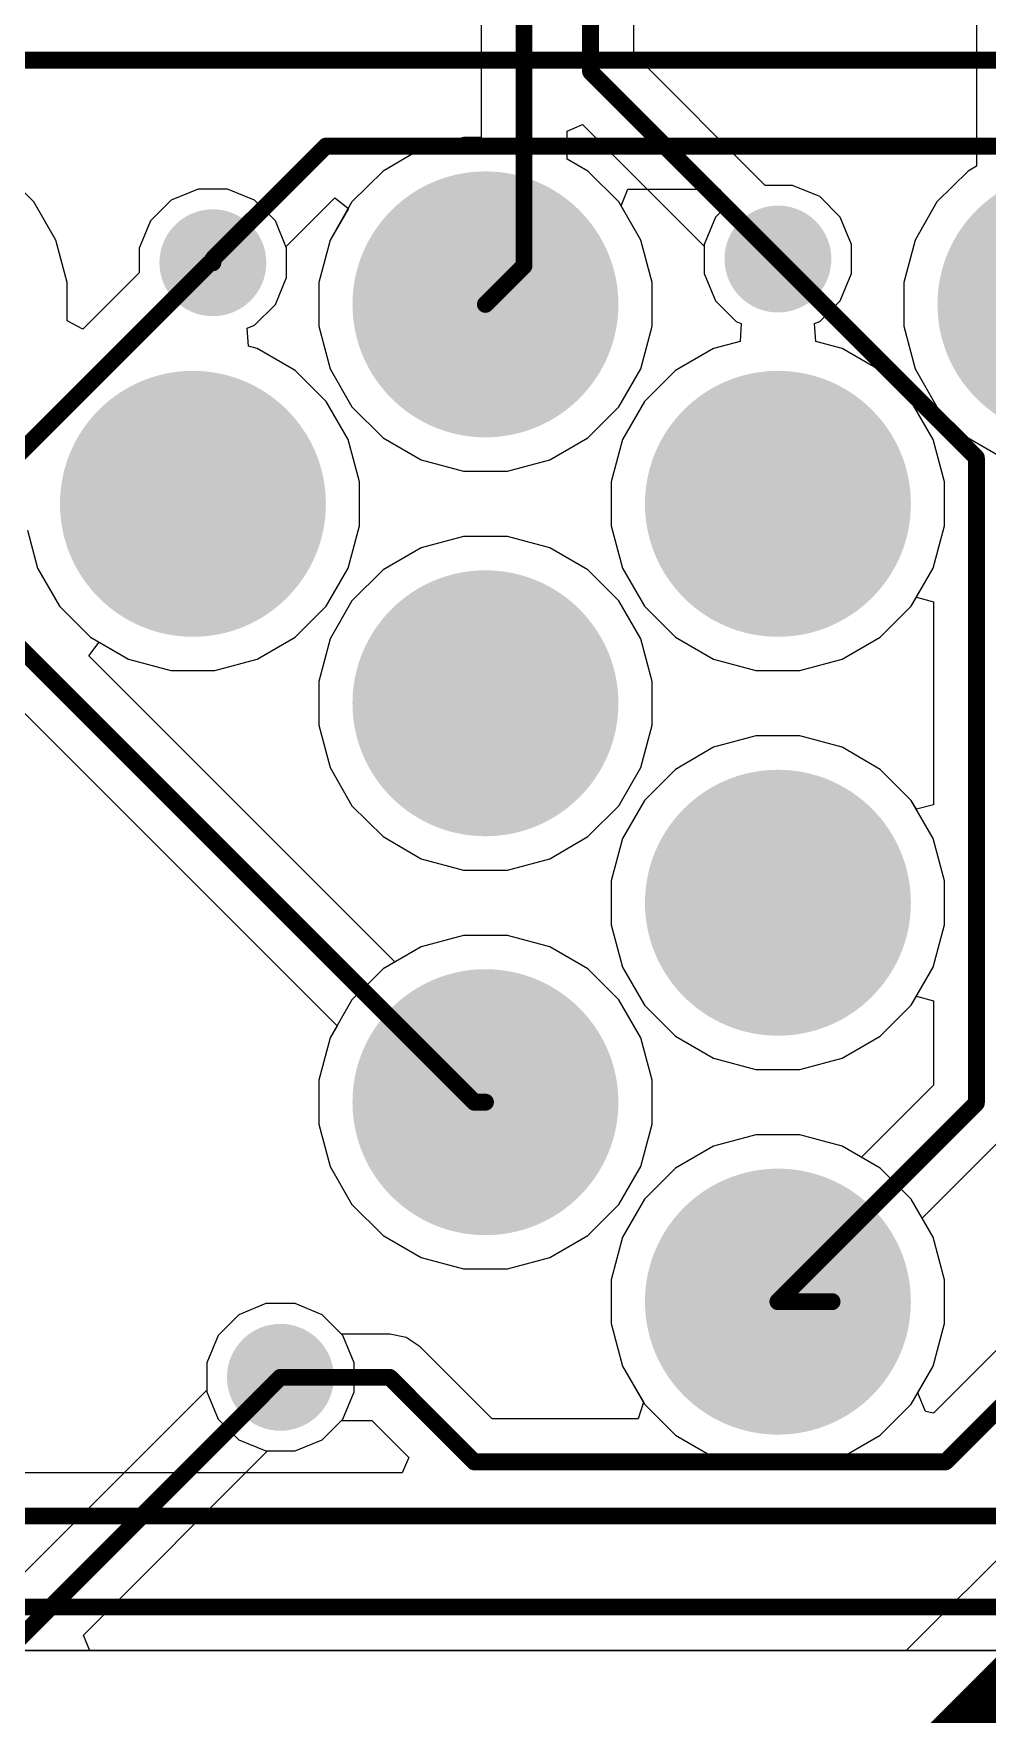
# Model space of a CAD drawing. Header units: millimetres. Extents: x 1 to 134, y -1 to 87.
# Drawn here: x 46.69 to 53.86, y 11.72 to 24.36 of the extents above; entities that cross this region are included whole.
import ezdxf

# ---------------------------------------------------------------- set-up
doc = ezdxf.new("R2010")
doc.units = ezdxf.units.MM
for name, color, linetype in [('BottomLayer', 5, 'Continuous'), ('BottomSolder', 6, 'Continuous'), ('MultiLayer', 9, 'Continuous'), ('PadHoleLayer', 156, 'Continuous'), ('TopLayer', 1, 'Continuous'), ('TopSolder', 216, 'Continuous'), ('ViaHoleLayer', 16, 'Continuous')]:
    doc.layers.add(name, color=color, linetype=linetype)

# ---------------------------------------------------------------- blocks, each defined once
blk = doc.blocks.new('1_1376430_8_1')
at = {"layer": 'BottomLayer'}
h = blk.add_hatch(color=5, dxfattribs=at)
edge = h.paths.add_edge_path()
edge.add_arc((-17.45, 4.725), 1, 0, 360)
h = blk.add_hatch(color=5, dxfattribs=at)
edge = h.paths.add_edge_path()
edge.add_arc((-13.05, 4.725), 1, 0, 360)
h = blk.add_hatch(color=5, dxfattribs=at)
edge = h.paths.add_edge_path()
edge.add_arc((-19.65, 3.225), 1, 0, 360)
h = blk.add_hatch(color=5, dxfattribs=at)
edge = h.paths.add_edge_path()
edge.add_arc((-15.25, 3.225), 1, 0, 360)
h = blk.add_hatch(color=5, dxfattribs=at)
edge = h.paths.add_edge_path()
edge.add_arc((-17.45, 1.725), 1, 0, 360)
h = blk.add_hatch(color=5, dxfattribs=at)
edge = h.paths.add_edge_path()
edge.add_arc((-15.25, 0.225), 1, 0, 360)
h = blk.add_hatch(color=5, dxfattribs=at)
edge = h.paths.add_edge_path()
edge.add_arc((-17.45, -1.275), 1, 0, 360)
h = blk.add_hatch(color=5, dxfattribs=at)
edge = h.paths.add_edge_path()
edge.add_arc((-15.25, -2.775), 1, 0, 360)
at = {"layer": 'BottomSolder'}
h = blk.add_hatch(color=6, dxfattribs=at)
edge = h.paths.add_edge_path()
edge.add_arc((-17.45, 4.725), 1, 0, 360)
h = blk.add_hatch(color=6, dxfattribs=at)
edge = h.paths.add_edge_path()
edge.add_arc((-13.05, 4.725), 1, 0, 360)
h = blk.add_hatch(color=6, dxfattribs=at)
edge = h.paths.add_edge_path()
edge.add_arc((-19.65, 3.225), 1, 0, 360)
h = blk.add_hatch(color=6, dxfattribs=at)
edge = h.paths.add_edge_path()
edge.add_arc((-15.25, 3.225), 1, 0, 360)
h = blk.add_hatch(color=6, dxfattribs=at)
edge = h.paths.add_edge_path()
edge.add_arc((-17.45, 1.725), 1, 0, 360)
h = blk.add_hatch(color=6, dxfattribs=at)
edge = h.paths.add_edge_path()
edge.add_arc((-15.25, 0.225), 1, 0, 360)
h = blk.add_hatch(color=6, dxfattribs=at)
edge = h.paths.add_edge_path()
edge.add_arc((-17.45, -1.275), 1, 0, 360)
h = blk.add_hatch(color=6, dxfattribs=at)
edge = h.paths.add_edge_path()
edge.add_arc((-15.25, -2.775), 1, 0, 360)
at = {"layer": 'MultiLayer'}
h = blk.add_hatch(color=9, dxfattribs=at)
edge = h.paths.add_edge_path()
edge.add_arc((-17.45, 4.725), 1, 0, 360)
h = blk.add_hatch(color=9, dxfattribs=at)
edge = h.paths.add_edge_path()
edge.add_arc((-13.05, 4.725), 1, 0, 360)
h = blk.add_hatch(color=9, dxfattribs=at)
edge = h.paths.add_edge_path()
edge.add_arc((-19.65, 3.225), 1, 0, 360)
h = blk.add_hatch(color=9, dxfattribs=at)
edge = h.paths.add_edge_path()
edge.add_arc((-15.25, 3.225), 1, 0, 360)
h = blk.add_hatch(color=9, dxfattribs=at)
edge = h.paths.add_edge_path()
edge.add_arc((-17.45, 1.725), 1, 0, 360)
h = blk.add_hatch(color=9, dxfattribs=at)
edge = h.paths.add_edge_path()
edge.add_arc((-15.25, 0.225), 1, 0, 360)
h = blk.add_hatch(color=9, dxfattribs=at)
edge = h.paths.add_edge_path()
edge.add_arc((-17.45, -1.275), 1, 0, 360)
h = blk.add_hatch(color=9, dxfattribs=at)
edge = h.paths.add_edge_path()
edge.add_arc((-15.25, -2.775), 1, 0, 360)
at = {"layer": 'PadHoleLayer'}
h = blk.add_hatch(color=156, dxfattribs=at)
edge = h.paths.add_edge_path()
edge.add_arc((-17.45, 4.725), 0.605, 0, 360)
h = blk.add_hatch(color=156, dxfattribs=at)
edge = h.paths.add_edge_path()
edge.add_arc((-19.65, 3.225), 0.605, 0, 360)
h = blk.add_hatch(color=156, dxfattribs=at)
edge = h.paths.add_edge_path()
edge.add_arc((-15.25, 3.225), 0.605, 0, 360)
h = blk.add_hatch(color=156, dxfattribs=at)
edge = h.paths.add_edge_path()
edge.add_arc((-17.45, 1.725), 0.605, 0, 360)
h = blk.add_hatch(color=156, dxfattribs=at)
edge = h.paths.add_edge_path()
edge.add_arc((-15.25, 0.225), 0.605, 0, 360)
h = blk.add_hatch(color=156, dxfattribs=at)
edge = h.paths.add_edge_path()
edge.add_arc((-17.45, -1.275), 0.605, 0, 360)
h = blk.add_hatch(color=156, dxfattribs=at)
edge = h.paths.add_edge_path()
edge.add_arc((-15.25, -2.775), 0.605, 0, 360)
at = {"layer": 'TopLayer'}
h = blk.add_hatch(color=1, dxfattribs=at)
edge = h.paths.add_edge_path()
edge.add_arc((-17.45, 4.725), 1, 0, 360)
h = blk.add_hatch(color=1, dxfattribs=at)
edge = h.paths.add_edge_path()
edge.add_arc((-13.05, 4.725), 1, 0, 360)
h = blk.add_hatch(color=1, dxfattribs=at)
edge = h.paths.add_edge_path()
edge.add_arc((-19.65, 3.225), 1, 0, 360)
h = blk.add_hatch(color=1, dxfattribs=at)
edge = h.paths.add_edge_path()
edge.add_arc((-15.25, 3.225), 1, 0, 360)
h = blk.add_hatch(color=1, dxfattribs=at)
edge = h.paths.add_edge_path()
edge.add_arc((-17.45, 1.725), 1, 0, 360)
h = blk.add_hatch(color=1, dxfattribs=at)
edge = h.paths.add_edge_path()
edge.add_arc((-15.25, 0.225), 1, 0, 360)
h = blk.add_hatch(color=1, dxfattribs=at)
edge = h.paths.add_edge_path()
edge.add_arc((-17.45, -1.275), 1, 0, 360)
h = blk.add_hatch(color=1, dxfattribs=at)
edge = h.paths.add_edge_path()
edge.add_arc((-15.25, -2.775), 1, 0, 360)
at = {"layer": 'TopSolder'}
h = blk.add_hatch(color=216, dxfattribs=at)
edge = h.paths.add_edge_path()
edge.add_arc((-17.45, 4.725), 1, 0, 360)
h = blk.add_hatch(color=216, dxfattribs=at)
edge = h.paths.add_edge_path()
edge.add_arc((-13.05, 4.725), 1, 0, 360)
h = blk.add_hatch(color=216, dxfattribs=at)
edge = h.paths.add_edge_path()
edge.add_arc((-19.65, 3.225), 1, 0, 360)
h = blk.add_hatch(color=216, dxfattribs=at)
edge = h.paths.add_edge_path()
edge.add_arc((-15.25, 3.225), 1, 0, 360)
h = blk.add_hatch(color=216, dxfattribs=at)
edge = h.paths.add_edge_path()
edge.add_arc((-17.45, 1.725), 1, 0, 360)
h = blk.add_hatch(color=216, dxfattribs=at)
edge = h.paths.add_edge_path()
edge.add_arc((-15.25, 0.225), 1, 0, 360)
h = blk.add_hatch(color=216, dxfattribs=at)
edge = h.paths.add_edge_path()
edge.add_arc((-17.45, -1.275), 1, 0, 360)
h = blk.add_hatch(color=216, dxfattribs=at)
edge = h.paths.add_edge_path()
edge.add_arc((-15.25, -2.775), 1, 0, 360)

msp = doc.modelspace()

# ---------------------------------------------------------------- hatches: boundary and pattern name
at = {"layer": 'BottomLayer'}
h = msp.add_hatch(color=5, dxfattribs=at)
edge = h.paths.add_edge_path()
edge.add_arc((48.035, 22.635), 0.3, 0, 360)
h = msp.add_hatch(color=5, dxfattribs=at)
edge = h.paths.add_edge_path()
edge.add_arc((52.285, 22.663), 0.3, 0, 360)
h = msp.add_hatch(color=5, dxfattribs=at)
edge = h.paths.add_edge_path()
edge.add_arc((48.543, 14.253), 0.3, 0, 360)
at = {"layer": 'BottomSolder'}
h = msp.add_hatch(color=6, dxfattribs=at)
edge = h.paths.add_edge_path()
edge.add_arc((48.035, 22.635), 0.402, 0, 360)
h = msp.add_hatch(color=6, dxfattribs=at)
edge = h.paths.add_edge_path()
edge.add_arc((52.285, 22.663), 0.402, 0, 360)
h = msp.add_hatch(color=6, dxfattribs=at)
edge = h.paths.add_edge_path()
edge.add_arc((48.543, 14.253), 0.402, 0, 360)
at = {"layer": 'TopLayer'}
h = msp.add_hatch(color=1, dxfattribs=at)
edge = h.paths.add_edge_path()
edge.add_arc((48.035, 22.635), 0.3, 0, 360)
h = msp.add_hatch(color=1, dxfattribs=at)
edge = h.paths.add_edge_path()
edge.add_arc((52.285, 22.663), 0.3, 0, 360)
h = msp.add_hatch(color=1, dxfattribs=at)
edge = h.paths.add_edge_path()
edge.add_arc((48.543, 14.253), 0.3, 0, 360)
at = {"layer": 'TopSolder'}
h = msp.add_hatch(color=216, dxfattribs=at)
edge = h.paths.add_edge_path()
edge.add_arc((48.035, 22.635), 0.402, 0, 360)
h = msp.add_hatch(color=216, dxfattribs=at)
edge = h.paths.add_edge_path()
edge.add_arc((52.285, 22.663), 0.402, 0, 360)
h = msp.add_hatch(color=216, dxfattribs=at)
edge = h.paths.add_edge_path()
edge.add_arc((48.543, 14.253), 0.402, 0, 360)
at = {"layer": 'ViaHoleLayer'}
h = msp.add_hatch(color=16, dxfattribs=at)
edge = h.paths.add_edge_path()
edge.add_arc((48.035, 22.635), 0.15, 0, 360)
h = msp.add_hatch(color=16, dxfattribs=at)
edge = h.paths.add_edge_path()
edge.add_arc((52.285, 22.663), 0.15, 0, 360)
h = msp.add_hatch(color=16, dxfattribs=at)
edge = h.paths.add_edge_path()
edge.add_arc((48.543, 14.253), 0.15, 0, 360)

# ---------------------------------------------------------------- linework, layer by layer
at = {"layer": 'BottomLayer'}
for p, q in [((53.778, 31.929), (53.778, 23.362)), ((51.2, 24.206), (51.2, 25.112)), ((50.052, 24.752), (50.052, 23.576)), ((52.189, 23.217), (51.2, 24.206)), ((50.699, 23.625), (50.816, 23.674)), ((50.816, 23.674), (51.731, 22.759)), ((49.92, 23.576), (49.601, 23.491)), ((50.052, 23.576), (49.92, 23.576)), ((50.699, 23.415), (50.699, 23.625)), ((49.601, 23.491), (49.315, 23.325)), ((50.855, 23.325), (50.699, 23.415)), ((46.688, 23.092), (46.455, 23.325)), ((49.315, 23.325), (49.081, 23.092)), ((51.088, 23.092), (50.855, 23.325)), ((53.715, 23.325), (53.481, 23.092)), ((53.778, 23.362), (53.715, 23.325)), ((47.925, 23.189), (47.722, 23.105)), ((48.146, 23.189), (47.925, 23.189)), ((48.349, 23.105), (48.146, 23.189)), ((52.395, 23.217), (52.189, 23.217)), ((52.599, 23.133), (52.395, 23.217)), ((52.754, 22.977), (52.599, 23.133)), ((46.853, 22.806), (46.688, 23.092)), ((47.722, 23.105), (47.566, 22.949)), ((48.505, 22.949), (48.349, 23.105)), ((49.081, 23.092), (48.916, 22.806)), ((51.253, 22.806), (51.088, 23.092)), ((53.481, 23.092), (53.316, 22.806)), ((47.566, 22.949), (47.481, 22.745)), ((48.589, 22.745), (48.505, 22.949)), ((52.839, 22.773), (52.754, 22.977)), ((46.939, 22.487), (46.853, 22.806)), ((48.916, 22.806), (48.831, 22.487)), ((51.339, 22.487), (51.253, 22.806)), ((51.731, 22.759), (51.731, 22.553)), ((52.839, 22.553), (52.839, 22.773)), ((53.316, 22.806), (53.231, 22.487)), ((47.481, 22.745), (47.481, 22.56)), ((48.589, 22.525), (48.589, 22.745)), ((47.481, 22.56), (47.057, 22.136)), ((48.505, 22.321), (48.589, 22.525)), ((51.731, 22.553), (51.815, 22.349)), ((52.754, 22.349), (52.839, 22.553)), ((46.939, 22.197), (46.939, 22.487)), ((48.831, 22.487), (48.831, 22.157)), ((51.339, 22.157), (51.339, 22.487)), ((53.231, 22.487), (53.231, 22.157)), ((48.349, 22.166), (48.505, 22.321)), ((51.815, 22.349), (51.971, 22.193)), ((52.599, 22.193), (52.754, 22.349)), ((47.057, 22.136), (46.939, 22.197)), ((48.293, 22.142), (48.349, 22.166)), ((48.302, 22.008), (48.293, 22.142)), ((48.831, 22.157), (48.916, 21.838)), ((51.253, 21.838), (51.339, 22.157)), ((51.971, 22.193), (52.009, 22.178)), ((52.009, 22.178), (52, 22.044)), ((52.561, 22.178), (52.599, 22.193)), ((52.57, 22.044), (52.561, 22.178)), ((53.231, 22.157), (53.316, 21.838)), ((48.369, 21.991), (48.302, 22.008)), ((52, 22.044), (51.801, 21.991)), ((52.769, 21.991), (52.57, 22.044)), ((48.655, 21.825), (48.369, 21.991)), ((51.801, 21.991), (51.515, 21.825)), ((53.055, 21.825), (52.769, 21.991)), ((48.888, 21.592), (48.655, 21.825)), ((48.916, 21.838), (49.081, 21.552)), ((51.088, 21.552), (51.253, 21.838)), ((51.515, 21.825), (51.281, 21.592)), ((53.288, 21.592), (53.055, 21.825)), ((53.316, 21.838), (53.481, 21.552)), ((49.053, 21.306), (48.888, 21.592)), ((49.081, 21.552), (49.315, 21.319)), ((50.855, 21.319), (51.088, 21.552)), ((51.281, 21.592), (51.116, 21.306)), ((53.453, 21.306), (53.288, 21.592)), ((53.481, 21.552), (53.715, 21.319)), ((49.139, 20.987), (49.053, 21.306)), ((49.315, 21.319), (49.601, 21.153)), ((50.569, 21.153), (50.855, 21.319)), ((51.116, 21.306), (51.031, 20.987)), ((53.539, 20.987), (53.453, 21.306)), ((53.715, 21.319), (54.001, 21.153)), ((49.601, 21.153), (49.92, 21.068)), ((50.25, 21.068), (50.569, 21.153)), ((49.139, 20.657), (49.139, 20.987)), ((49.92, 21.068), (50.25, 21.068)), ((51.031, 20.987), (51.031, 20.657)), ((53.539, 20.657), (53.539, 20.987)), ((46.64, 20.623), (46.716, 20.338)), ((49.053, 20.338), (49.139, 20.657)), ((51.031, 20.657), (51.116, 20.338)), ((53.453, 20.338), (53.539, 20.657)), ((49.601, 20.491), (49.315, 20.325)), ((49.92, 20.576), (49.601, 20.491)), ((50.25, 20.576), (49.92, 20.576)), ((50.569, 20.491), (50.25, 20.576)), ((50.855, 20.325), (50.569, 20.491)), ((46.716, 20.338), (46.881, 20.052)), ((48.888, 20.052), (49.053, 20.338)), ((49.315, 20.325), (49.081, 20.092)), ((51.088, 20.092), (50.855, 20.325)), ((51.116, 20.338), (51.281, 20.052)), ((53.288, 20.052), (53.453, 20.338)), ((46.881, 20.052), (47.115, 19.819)), ((48.655, 19.819), (48.888, 20.052)), ((49.081, 20.092), (48.916, 19.806)), ((51.253, 19.806), (51.088, 20.092)), ((51.281, 20.052), (51.515, 19.819)), ((53.055, 19.819), (53.288, 20.052)), ((47.115, 19.819), (47.401, 19.653)), ((48.369, 19.653), (48.655, 19.819)), ((48.916, 19.806), (48.831, 19.487)), ((51.339, 19.487), (51.253, 19.806)), ((51.515, 19.819), (51.801, 19.653)), ((52.769, 19.653), (53.055, 19.819)), ((47.401, 19.653), (47.72, 19.568)), ((48.05, 19.568), (48.369, 19.653)), ((51.801, 19.653), (52.12, 19.568)), ((52.45, 19.568), (52.769, 19.653)), ((47.72, 19.568), (48.05, 19.568)), ((48.831, 19.487), (48.831, 19.157)), ((51.339, 19.157), (51.339, 19.487)), ((52.12, 19.568), (52.45, 19.568)), ((48.831, 19.157), (48.916, 18.838)), ((51.253, 18.838), (51.339, 19.157)), ((51.801, 18.991), (51.515, 18.825)), ((52.12, 19.076), (51.801, 18.991)), ((52.45, 19.076), (52.12, 19.076)), ((52.769, 18.991), (52.45, 19.076)), ((53.055, 18.825), (52.769, 18.991)), ((48.916, 18.838), (49.081, 18.552)), ((51.088, 18.552), (51.253, 18.838)), ((51.515, 18.825), (51.281, 18.592)), ((53.288, 18.592), (53.055, 18.825)), ((51.281, 18.592), (51.116, 18.306)), ((53.453, 18.306), (53.288, 18.592)), ((49.081, 18.552), (49.315, 18.319)), ((50.855, 18.319), (51.088, 18.552)), ((49.315, 18.319), (49.601, 18.153)), ((50.569, 18.153), (50.855, 18.319)), ((51.116, 18.306), (51.031, 17.987)), ((53.539, 17.987), (53.453, 18.306)), ((49.601, 18.153), (49.92, 18.068)), ((50.25, 18.068), (50.569, 18.153)), ((49.92, 18.068), (50.25, 18.068)), ((51.031, 17.987), (51.031, 17.657)), ((53.539, 17.657), (53.539, 17.987)), ((49.92, 17.576), (49.601, 17.491)), ((50.25, 17.576), (49.92, 17.576)), ((50.569, 17.491), (50.25, 17.576)), ((51.031, 17.657), (51.116, 17.338)), ((53.453, 17.338), (53.539, 17.657)), ((49.601, 17.491), (49.315, 17.325)), ((50.855, 17.325), (50.569, 17.491)), ((49.315, 17.325), (49.081, 17.092)), ((51.088, 17.092), (50.855, 17.325)), ((51.116, 17.338), (51.281, 17.052)), ((53.288, 17.052), (53.453, 17.338)), ((49.081, 17.092), (48.916, 16.806)), ((51.253, 16.806), (51.088, 17.092)), ((51.281, 17.052), (51.515, 16.819)), ((53.055, 16.819), (53.288, 17.052)), ((51.515, 16.819), (51.801, 16.653)), ((52.769, 16.653), (53.055, 16.819)), ((48.916, 16.806), (48.831, 16.487)), ((51.339, 16.487), (51.253, 16.806)), ((51.801, 16.653), (52.12, 16.568)), ((52.12, 16.568), (52.45, 16.568)), ((52.45, 16.568), (52.769, 16.653)), ((48.831, 16.487), (48.831, 16.157)), ((51.339, 16.157), (51.339, 16.487)), ((48.831, 16.157), (48.916, 15.838)), ((51.253, 15.838), (51.339, 16.157)), ((52.12, 16.076), (51.801, 15.991)), ((52.45, 16.076), (52.12, 16.076)), ((52.769, 15.991), (52.45, 16.076)), ((51.801, 15.991), (51.515, 15.825)), ((53.055, 15.825), (52.769, 15.991)), ((48.916, 15.838), (49.081, 15.552)), ((51.088, 15.552), (51.253, 15.838)), ((51.515, 15.825), (51.281, 15.592)), ((53.288, 15.592), (53.055, 15.825)), ((49.081, 15.552), (49.315, 15.319)), ((50.855, 15.319), (51.088, 15.552)), ((51.281, 15.592), (51.116, 15.306)), ((53.453, 15.306), (53.288, 15.592)), ((49.315, 15.319), (49.601, 15.153)), ((50.569, 15.153), (50.855, 15.319)), ((51.116, 15.306), (51.031, 14.987)), ((53.539, 14.987), (53.453, 15.306)), ((49.601, 15.153), (49.92, 15.068)), ((49.92, 15.068), (50.25, 15.068)), ((50.25, 15.068), (50.569, 15.153)), ((51.031, 14.987), (51.031, 14.657)), ((53.539, 14.657), (53.539, 14.987)), ((48.433, 14.807), (48.23, 14.723)), ((48.654, 14.807), (48.433, 14.807)), ((48.857, 14.723), (48.654, 14.807)), ((54.341, 14.87), (53.455, 13.984)), ((48.23, 14.723), (48.074, 14.567)), ((49.003, 14.577), (48.857, 14.723)), ((48.074, 14.567), (47.989, 14.363)), ((49.365, 14.577), (49.003, 14.577)), ((49.488, 14.552), (49.365, 14.577)), ((49.593, 14.482), (49.488, 14.552)), ((51.031, 14.657), (51.116, 14.338)), ((53.453, 14.338), (53.539, 14.657)), ((50.135, 13.94), (49.593, 14.482)), ((47.989, 14.363), (47.989, 14.143)), ((51.116, 14.338), (51.273, 14.067)), ((53.337, 14.136), (53.453, 14.338)), ((47.989, 14.143), (48.074, 13.939)), ((51.273, 14.067), (51.234, 13.94)), ((53.396, 13.995), (53.337, 14.136)), ((48.074, 13.939), (48.23, 13.784)), ((48.857, 13.784), (49.003, 13.929)), ((49.003, 13.929), (49.23, 13.929)), ((49.23, 13.929), (49.509, 13.651)), ((51.234, 13.94), (50.135, 13.94)), ((53.455, 13.984), (53.396, 13.995)), ((48.23, 13.784), (48.433, 13.699)), ((48.654, 13.699), (48.857, 13.784)), ((48.433, 13.699), (48.654, 13.699)), ((49.46, 13.534), (44.054, 13.534)), ((49.509, 13.651), (49.46, 13.534)), ((45.727, 12.202), (67.618, 12.202))]:
    msp.add_line(p, q, dxfattribs=at)
at = {"layer": 'BottomLayer', "const_width": 0.127}
for points in [[(50.876, 24.072), (50.876, 45.745)], [(50.375, 22.612), (50.375, 45.459)], [(50.876, 24.072), (52.285, 22.663)], [(43.343, 17.964), (48.014, 22.635)], [(50.085, 22.322), (50.375, 22.612)], [(53.546, 13.617), (54.665, 14.736)], [(48.543, 14.253), (49.365, 14.253)], [(49.365, 14.253), (50.001, 13.617)], [(50.001, 13.617), (53.546, 13.617)], [(40.616, 13.21), (68.481, 13.21)], [(45.267, 12.526), (78.33, 12.526)]]:
    msp.add_lwpolyline(points, dxfattribs=at)
at = {"layer": 'BottomLayer', "const_width": 0.0635}
for points in [[(50.844, 24.072, 1), (50.908, 24.072, 1)], [(50.844, 24.072, 1), (50.908, 24.072, 1)], [(47.983, 22.635, 1), (48.046, 22.635, 1)], [(50.344, 22.612, 1), (50.407, 22.612, 1)], [(50.344, 22.612, 1), (50.407, 22.612, 1)], [(52.253, 22.663, 1), (52.317, 22.663, 1)], [(50.053, 22.322, 1), (50.117, 22.322, 1)], [(48.512, 14.253, 1), (48.575, 14.253, 1)], [(49.333, 14.253, 1), (49.396, 14.253, 1)], [(49.333, 14.253, 1), (49.396, 14.253, 1)], [(49.969, 13.617, 1), (50.033, 13.617, 1)], [(49.969, 13.617, 1), (50.033, 13.617, 1)], [(53.514, 13.617, 1), (53.577, 13.617, 1)], [(53.514, 13.617, 1), (53.577, 13.617, 1)]]:
    msp.add_lwpolyline(points, format="xyb", close=True, dxfattribs=at)
at = {"layer": 'TopLayer'}
for p, q in [((51.106, 23.062), (51.155, 23.189)), ((51.155, 23.189), (51.847, 23.189)), ((51.847, 23.189), (51.9, 23.062)), ((48.585, 22.755), (48.952, 23.122)), ((49.054, 23.044), (48.916, 22.806)), ((48.952, 23.122), (49.054, 23.044)), ((51.253, 22.806), (51.106, 23.062)), ((51.9, 23.062), (51.815, 22.977)), ((51.815, 22.977), (51.731, 22.773)), ((48.589, 22.745), (48.585, 22.755)), ((48.916, 22.806), (48.831, 22.487)), ((51.339, 22.487), (51.253, 22.806)), ((51.731, 22.773), (51.731, 22.553)), ((48.589, 22.525), (48.589, 22.745)), ((48.505, 22.321), (48.589, 22.525)), ((51.731, 22.553), (51.815, 22.349)), ((48.831, 22.487), (48.831, 22.157)), ((51.339, 22.157), (51.339, 22.487)), ((48.349, 22.166), (48.505, 22.321)), ((51.815, 22.349), (51.971, 22.193)), ((48.293, 22.142), (48.349, 22.166)), ((48.302, 22.008), (48.293, 22.142)), ((48.831, 22.157), (48.916, 21.838)), ((51.253, 21.838), (51.339, 22.157)), ((51.971, 22.193), (52.009, 22.178)), ((52.009, 22.178), (52, 22.044)), ((48.369, 21.991), (48.302, 22.008)), ((52, 22.044), (51.801, 21.991)), ((48.655, 21.825), (48.369, 21.991)), ((51.801, 21.991), (51.515, 21.825)), ((48.888, 21.592), (48.655, 21.825)), ((48.916, 21.838), (49.081, 21.552)), ((51.088, 21.552), (51.253, 21.838)), ((51.515, 21.825), (51.281, 21.592)), ((49.053, 21.306), (48.888, 21.592)), ((49.081, 21.552), (49.315, 21.319)), ((50.855, 21.319), (51.088, 21.552)), ((51.281, 21.592), (51.116, 21.306)), ((49.139, 20.987), (49.053, 21.306)), ((49.315, 21.319), (49.601, 21.153)), ((50.569, 21.153), (50.855, 21.319)), ((51.116, 21.306), (51.031, 20.987)), ((49.601, 21.153), (49.92, 21.068)), ((50.25, 21.068), (50.569, 21.153)), ((44.857, 21.008), (48.969, 16.897)), ((49.139, 20.657), (49.139, 20.987)), ((49.92, 21.068), (50.25, 21.068)), ((51.031, 20.987), (51.031, 20.657)), ((49.053, 20.338), (49.139, 20.657)), ((51.031, 20.657), (51.116, 20.338)), ((49.601, 20.491), (49.315, 20.325)), ((49.92, 20.576), (49.601, 20.491)), ((50.25, 20.576), (49.92, 20.576)), ((50.569, 20.491), (50.25, 20.576)), ((50.855, 20.325), (50.569, 20.491)), ((48.888, 20.052), (49.053, 20.338)), ((49.315, 20.325), (49.081, 20.092)), ((51.088, 20.092), (50.855, 20.325)), ((51.116, 20.338), (51.281, 20.052)), ((53.288, 20.052), (53.327, 20.119)), ((53.327, 20.119), (53.454, 20.085)), ((48.655, 19.819), (48.888, 20.052)), ((49.081, 20.092), (48.916, 19.806)), ((51.253, 19.806), (51.088, 20.092)), ((51.281, 20.052), (51.515, 19.819)), ((53.055, 19.819), (53.288, 20.052)), ((53.454, 20.085), (53.454, 18.559)), ((47.101, 19.68), (47.179, 19.781)), ((47.179, 19.781), (47.401, 19.653)), ((48.369, 19.653), (48.655, 19.819)), ((48.916, 19.806), (48.831, 19.487)), ((51.339, 19.487), (51.253, 19.806)), ((51.515, 19.819), (51.801, 19.653)), ((52.769, 19.653), (53.055, 19.819)), ((49.404, 17.377), (47.101, 19.68)), ((47.401, 19.653), (47.72, 19.568)), ((48.05, 19.568), (48.369, 19.653)), ((51.801, 19.653), (52.12, 19.568)), ((52.45, 19.568), (52.769, 19.653)), ((47.72, 19.568), (48.05, 19.568)), ((48.831, 19.487), (48.831, 19.157)), ((51.339, 19.157), (51.339, 19.487)), ((52.12, 19.568), (52.45, 19.568)), ((48.831, 19.157), (48.916, 18.838)), ((51.253, 18.838), (51.339, 19.157)), ((51.801, 18.991), (51.515, 18.825)), ((52.12, 19.076), (51.801, 18.991)), ((52.45, 19.076), (52.12, 19.076)), ((52.769, 18.991), (52.45, 19.076)), ((53.055, 18.825), (52.769, 18.991)), ((48.916, 18.838), (49.081, 18.552)), ((51.088, 18.552), (51.253, 18.838)), ((51.515, 18.825), (51.281, 18.592)), ((53.288, 18.592), (53.055, 18.825)), ((51.281, 18.592), (51.116, 18.306)), ((53.327, 18.525), (53.288, 18.592)), ((49.081, 18.552), (49.315, 18.319)), ((50.855, 18.319), (51.088, 18.552)), ((53.454, 18.559), (53.327, 18.525)), ((49.315, 18.319), (49.601, 18.153)), ((50.569, 18.153), (50.855, 18.319)), ((51.116, 18.306), (51.031, 17.987)), ((49.601, 18.153), (49.92, 18.068)), ((50.25, 18.068), (50.569, 18.153)), ((49.92, 18.068), (50.25, 18.068)), ((51.031, 17.987), (51.031, 17.657)), ((49.92, 17.576), (49.601, 17.491)), ((50.25, 17.576), (49.92, 17.576)), ((50.569, 17.491), (50.25, 17.576)), ((51.031, 17.657), (51.116, 17.338)), ((49.601, 17.491), (49.404, 17.377)), ((50.855, 17.325), (50.569, 17.491)), ((51.088, 17.092), (50.855, 17.325)), ((51.116, 17.338), (51.281, 17.052)), ((51.253, 16.806), (51.088, 17.092)), ((53.288, 17.052), (53.327, 17.119)), ((53.327, 17.119), (53.454, 17.085)), ((53.454, 17.085), (53.454, 16.449)), ((51.281, 17.052), (51.515, 16.819)), ((53.055, 16.819), (53.288, 17.052)), ((48.969, 16.897), (48.916, 16.806)), ((51.515, 16.819), (51.801, 16.653)), ((52.769, 16.653), (53.055, 16.819)), ((48.916, 16.806), (48.831, 16.487)), ((51.339, 16.487), (51.253, 16.806)), ((51.801, 16.653), (52.12, 16.568)), ((52.12, 16.568), (52.45, 16.568)), ((52.45, 16.568), (52.769, 16.653)), ((48.831, 16.487), (48.831, 16.157)), ((51.339, 16.157), (51.339, 16.487)), ((53.454, 16.449), (52.913, 15.908)), ((48.831, 16.157), (48.916, 15.838)), ((51.253, 15.838), (51.339, 16.157)), ((52.12, 16.076), (51.801, 15.991)), ((52.45, 16.076), (52.12, 16.076)), ((52.769, 15.991), (52.45, 16.076)), ((53.37, 15.45), (54.007, 16.086)), ((51.801, 15.991), (51.515, 15.825)), ((52.913, 15.908), (52.769, 15.991)), ((48.916, 15.838), (49.081, 15.552)), ((51.088, 15.552), (51.253, 15.838)), ((51.515, 15.825), (51.281, 15.592)), ((49.081, 15.552), (49.315, 15.319)), ((50.855, 15.319), (51.088, 15.552)), ((51.281, 15.592), (51.116, 15.306)), ((53.453, 15.306), (53.37, 15.45)), ((49.315, 15.319), (49.601, 15.153)), ((50.569, 15.153), (50.855, 15.319)), ((51.116, 15.306), (51.031, 14.987)), ((53.539, 14.987), (53.453, 15.306)), ((49.601, 15.153), (49.92, 15.068)), ((49.92, 15.068), (50.25, 15.068)), ((50.25, 15.068), (50.569, 15.153)), ((51.031, 14.987), (51.031, 14.657)), ((53.539, 14.657), (53.539, 14.987)), ((48.433, 14.807), (48.23, 14.723)), ((48.654, 14.807), (48.433, 14.807)), ((48.857, 14.723), (48.654, 14.807)), ((48.23, 14.723), (48.074, 14.567)), ((49.013, 14.567), (48.857, 14.723)), ((48.074, 14.567), (47.989, 14.363)), ((49.097, 14.363), (49.013, 14.567)), ((51.031, 14.657), (51.116, 14.338)), ((53.453, 14.338), (53.539, 14.657)), ((47.989, 14.363), (47.989, 14.157)), ((49.097, 14.143), (49.097, 14.363)), ((51.116, 14.338), (51.281, 14.052)), ((53.288, 14.052), (53.453, 14.338)), ((47.989, 14.157), (46.065, 12.232)), ((49.013, 13.939), (49.097, 14.143)), ((51.281, 14.052), (51.515, 13.819)), ((53.055, 13.819), (53.288, 14.052)), ((48.857, 13.784), (49.013, 13.939)), ((55.065, 14.013), (53.247, 12.196)), ((48.654, 13.699), (48.857, 13.784)), ((51.515, 13.819), (51.801, 13.653)), ((52.769, 13.653), (53.055, 13.819)), ((47.061, 12.313), (48.447, 13.699)), ((48.447, 13.699), (48.654, 13.699)), ((51.801, 13.653), (52.12, 13.568)), ((52.45, 13.568), (52.769, 13.653)), ((52.12, 13.568), (52.45, 13.568)), ((47.11, 12.196), (47.061, 12.313)), ((56.973, 12.196), (35.658, 12.196)), ((53.247, 12.196), (47.11, 12.196))]:
    msp.add_line(p, q, dxfattribs=at)
for points, const_width in [([(41.285, 25.038), (50.001, 16.322)], 0.127), ([(45.964, 24.159), (56.038, 24.159)], 0.127), ([(48.035, 22.663), (48.885, 23.512)], 0.127), ([(48.885, 23.512), (55.494, 23.512)], 0.127), ([(48.035, 22.635), (48.035, 22.663)], 0.127), ([(52.285, 22.663), (53.778, 21.17)], 0.127), ([(53.778, 16.315), (53.778, 21.17)], 0.127), ([(50.001, 16.322), (50.085, 16.322)], 0.127), ([(52.285, 14.822), (53.778, 16.315)], 0.127), ([(52.285, 14.822), (52.692, 14.822)], 0.127), ([(46.199, 11.908), (48.543, 14.253)], 0.127), ([(53.476, 11.337), (55.833, 13.695)], 0.508)]:
    msp.add_lwpolyline(points, dxfattribs=dict(at, const_width=const_width))
at = {"layer": 'TopLayer', "const_width": 0.0635}
for points in [[(48.853, 23.512, 1), (48.917, 23.512, 1)], [(48.853, 23.512, 1), (48.917, 23.512, 1)], [(48.004, 22.663, 1), (48.067, 22.663, 1)], [(48.004, 22.663, 1), (48.067, 22.663, 1)], [(48.004, 22.635, 1), (48.067, 22.635, 1)], [(52.253, 22.663, 1), (52.317, 22.663, 1)], [(53.746, 21.17, 1), (53.809, 21.17, 1)], [(53.746, 21.17, 1), (53.809, 21.17, 1)], [(49.969, 16.322, 1), (50.033, 16.322, 1)], [(49.969, 16.322, 1), (50.033, 16.322, 1)], [(50.053, 16.322, 1), (50.117, 16.322, 1)], [(53.746, 16.315, 1), (53.809, 16.315, 1)], [(53.746, 16.315, 1), (53.809, 16.315, 1)], [(52.253, 14.822, 1), (52.317, 14.822, 1)], [(52.253, 14.822, 1), (52.317, 14.822, 1)], [(52.66, 14.822, 1), (52.724, 14.822, 1)], [(48.512, 14.253, 1), (48.575, 14.253, 1)]]:
    msp.add_lwpolyline(points, format="xyb", close=True, dxfattribs=at)

# ---------------------------------------------------------------- block references
msp.add_blockref('1_1376430_8_1', (67.535, 17.597))

doc.saveas('drawing.dxf')
